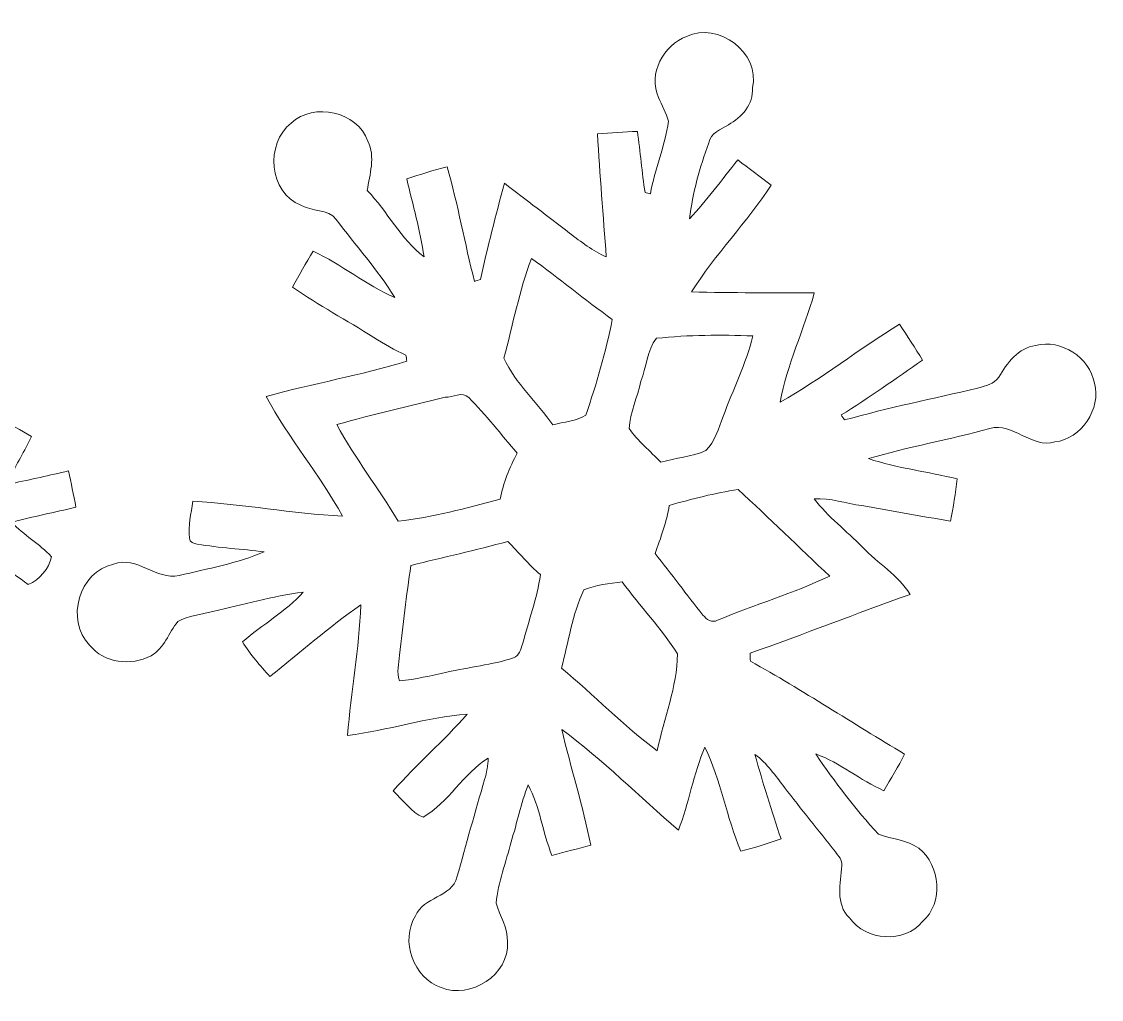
# Model space of a CAD drawing. Header units: centimetres. Extents: x -16.1 to 16.1, y -15.2 to 15.
# Drawn here: x -0.09 to 16.1, y -15.18 to -0.51 of the extents above; entities that cross this region are included whole.
import ezdxf

# ---------------------------------------------------------------- set-up
doc = ezdxf.new("R2010")
doc.units = ezdxf.units.CM
doc.header["$MEASUREMENT"] = 0
doc.layers.add('Layer 1', color=7, linetype='Continuous')

msp = doc.modelspace()

# ---------------------------------------------------------------- linework, layer by layer
at = {"layer": 'Layer 1', "color": 252, "lineweight": 9}
for points, knots in [([(9.88196, -0.73574), (10.35327, -0.51419), (10.99215, -0.97774), (10.86973, -1.50938), (10.86973, -1.50938), (10.88526, -1.74927), (10.70957, -1.95529), (10.50814, -2.06042), (10.50814, -2.06042), (10.39631, -2.13309), (10.24179, -2.17895), (10.21604, -2.33347), (10.21604, -2.33347), (10.07492, -2.69895), (9.9765, -3.08312), (9.92499, -3.47188), (9.92499, -3.47188), (10.1864, -3.19425), (10.41042, -2.88486), (10.64925, -2.58817), (10.64925, -2.58817), (10.81752, -2.71306), (10.98403, -2.84112), (11.15196, -2.96741), (11.15196, -2.96741), (10.78507, -3.52374), (10.31129, -4.00352), (9.95745, -4.56761), (9.95745, -4.56761), (10.57022, -4.58525), (11.18371, -4.57715), (11.79719, -4.58243), (11.79719, -4.58243), (11.64584, -5.13489), (11.3862, -5.65734), (11.28601, -6.2232), (11.28601, -6.2232), (11.90584, -5.86901), (12.46887, -5.42557), (13.07671, -5.05197), (13.07671, -5.05197), (13.18995, -5.2319), (13.31166, -5.40793), (13.42102, -5.59067), (13.42102, -5.59067), (13.01639, -5.8676), (12.61916, -6.15582), (12.20076, -6.41229), (12.20076, -6.41229), (12.21346, -6.43134), (12.23922, -6.46908), (12.25192, -6.48813), (12.25192, -6.48813), (12.90914, -6.30328), (13.57836, -6.1671), (14.24299, -6.01294), (14.24299, -6.01294), (14.35765, -5.97766), (14.49664, -5.95685), (14.56402, -5.84467), (14.56402, -5.84467), (14.68961, -5.63688), (14.85612, -5.40228), (15.11682, -5.3723), (15.11682, -5.3723), (15.50417, -5.27105), (15.92469, -5.55045), (15.99912, -5.93533), (15.99912, -5.93533), (16.10284, -6.32797), (15.80262, -6.76647), (15.40328, -6.81869), (15.40328, -6.81869), (15.05227, -6.91993), (14.78063, -6.51847), (14.42926, -6.61654), (14.42926, -6.61654), (13.82707, -6.78341), (13.209, -6.88924), (12.60999, -7.0681), (12.60999, -7.0681), (13.04249, -7.21415), (13.50004, -7.26177), (13.94172, -7.37255), (13.94172, -7.37255), (13.91279, -7.58457), (13.88104, -7.79659), (13.84012, -8.00719), (13.84012, -8.00719), (13.39668, -7.92923), (12.95324, -7.85056), (12.5098, -7.77295), (12.5098, -7.77295), (12.27061, -7.74014), (12.03707, -7.65547), (11.79295, -7.66959), (11.79295, -7.66959), (12.00391, -7.94087), (12.28049, -8.15113), (12.51862, -8.39737), (12.51862, -8.39737), (12.7518, -8.63725), (13.05237, -8.81752), (13.2344, -9.10398), (13.2344, -9.10398), (12.43077, -9.38691), (11.6402, -9.70512), (10.83551, -9.98557), (10.83551, -9.98557), (10.83622, -10.02544), (10.83728, -10.06565), (10.83869, -10.10588), (10.83869, -10.10588), (11.62574, -10.54226), (12.37539, -11.0418), (13.15079, -11.49794), (13.15079, -11.49794), (13.06013, -11.68773), (12.94795, -11.86624), (12.84141, -12.04757), (12.84141, -12.04757), (12.4851, -11.89235), (12.18489, -11.62847), (11.81835, -11.49723), (11.81835, -11.49723), (12.10481, -11.91704), (12.41102, -12.32838), (12.75921, -12.69985), (12.75921, -12.69985), (12.95712, -12.77993), (13.18784, -12.77958), (13.36564, -12.91223), (13.36564, -12.91223), (13.68666, -13.17046), (13.7424, -13.72855), (13.41996, -14.01007), (13.41996, -14.01007), (13.14409, -14.34168), (12.57365, -14.30182), (12.32318, -13.95468), (12.32318, -13.95468), (12.1101, -13.74478), (12.18877, -13.43716), (12.20994, -13.17187), (12.20994, -13.17187), (12.22475, -13.09003), (12.15384, -13.02723), (12.11504, -12.96585), (12.11504, -12.96585), (11.86139, -12.64235), (11.59857, -12.32626), (11.35092, -11.99818), (11.35092, -11.99818), (11.21299, -11.82602), (11.09057, -11.63482), (10.90748, -11.5057), (10.90748, -11.5057), (11.02354, -11.93186), (11.15936, -12.35272), (11.29836, -12.77182), (11.29836, -12.77182), (11.09869, -12.83955), (10.89831, -12.90446), (10.69334, -12.95421), (10.69334, -12.95421), (10.48132, -12.44585), (10.39384, -11.89164), (10.15642, -11.39458), (10.15642, -11.39458), (9.98109, -11.79604), (9.92006, -12.23525), (9.75813, -12.64165), (9.75813, -12.64165), (9.17746, -12.13435), (8.62783, -11.58896), (8.00835, -11.12858), (8.00835, -11.12858), (8.14841, -11.70855), (8.32762, -12.27934), (8.44403, -12.86495), (8.44403, -12.86495), (8.25071, -12.91787), (8.05598, -12.96408), (7.86301, -13.01735), (7.86301, -13.01735), (7.72049, -12.6734), (7.68344, -12.29098), (7.50494, -11.96149), (7.50494, -11.96149), (7.39769, -12.23772), (7.3416, -12.53052), (7.25059, -12.81239), (7.25059, -12.81239), (7.17474, -13.11966), (7.05444, -13.41846), (7.02587, -13.73632), (7.02587, -13.73632), (7.07772, -13.9314), (7.20472, -14.10497), (7.1952, -14.31628), (7.1952, -14.31628), (7.22236, -14.81193), (6.64522, -15.17776), (6.19896, -15.00032), (6.19896, -15.00032), (5.78409, -14.85709), (5.5823, -14.29758), (5.8169, -13.92258), (5.8169, -13.92258), (5.93472, -13.63789), (6.36053, -13.65235), (6.43849, -13.34226), (6.43849, -13.34226), (6.57537, -12.85508), (6.70907, -12.36613), (6.85195, -11.88035), (6.85195, -11.88035), (6.8837, -11.77593), (6.90733, -11.66868), (6.90627, -11.55932), (6.90627, -11.55932), (6.53021, -11.79145), (6.31361, -12.22501), (5.93155, -12.44515), (5.93155, -12.44515), (5.75587, -12.37459), (5.62604, -12.1848), (5.48141, -12.05145), (5.48141, -12.05145), (5.83136, -11.64858), (6.24305, -11.30426), (6.58913, -10.89822), (6.58913, -10.89822), (5.9827, -10.94655), (5.39991, -11.14481), (4.79666, -11.21925), (4.79666, -11.21925), (4.85134, -10.5652), (4.97023, -9.91713), (4.99669, -9.26097), (4.99669, -9.26097), (4.5215, -9.59223), (4.08476, -9.97428), (3.6332, -10.33623), (3.6332, -10.33623), (3.48398, -10.1729), (3.33828, -10.00497), (3.22186, -9.81624), (3.22186, -9.81624), (3.51467, -9.55589), (3.87097, -9.3668), (4.13062, -9.07047), (4.13062, -9.07047), (3.6713, -9.12832), (3.22786, -9.26661), (2.77525, -9.35904), (2.77525, -9.35904), (2.59992, -9.40243), (2.4133, -9.4236), (2.25278, -9.5118), (2.25278, -9.5118), (2.11097, -9.67584), (2.04958, -9.91643), (1.84991, -10.02438), (1.84991, -10.02438), (1.55181, -10.18136), (1.14436, -10.13797), (0.9274, -9.86423), (0.9274, -9.86423), (0.56298, -9.49309), (0.76829, -8.7565), (1.28758, -8.65172), (1.28758, -8.65172), (1.64812, -8.5166), (1.91941, -8.89584), (2.27148, -8.82282), (2.27148, -8.82282), (2.69975, -8.71629), (3.13861, -8.64043), (3.54713, -8.46652), (3.54713, -8.46652), (3.21269, -8.42312), (2.87508, -8.4076), (2.54277, -8.34904), (2.54277, -8.34904), (2.49303, -8.33704), (2.42353, -8.32576), (2.42494, -8.26084), (2.42494, -8.26084), (2.40201, -8.07599), (2.45175, -7.89042), (2.47644, -7.70769), (2.47644, -7.70769), (3.22751, -7.74508), (3.96834, -7.89677), (4.72011, -7.92888), (4.72011, -7.92888), (4.37862, -7.30693), (3.90943, -6.76224), (3.57605, -6.135), (3.57605, -6.135), (4.27491, -5.94168), (4.99351, -5.82068), (5.68707, -5.60725), (5.68707, -5.60725), (5.68319, -5.58432), (5.67543, -5.5381), (5.67155, -5.51517), (5.67155, -5.51517), (5.50292, -5.44144), (5.34347, -5.34937), (5.18895, -5.24988), (5.18895, -5.24988), (4.78573, -4.99518), (4.36522, -4.76834), (3.97152, -4.49882), (3.97152, -4.49882), (4.06677, -4.31326), (4.17719, -4.13581), (4.28161, -3.95554), (4.28161, -3.95554), (4.70706, -4.15662), (5.07465, -4.4653), (5.50716, -4.65192), (5.50716, -4.65192), (5.24892, -4.23706), (4.91978, -3.87087), (4.62663, -3.48141), (4.62663, -3.48141), (4.50174, -3.31878), (4.2615, -3.36429), (4.09605, -3.26727), (4.09605, -3.26727), (3.61098, -3.07712), (3.56406, -2.34617), (3.95035, -2.03572), (3.95035, -2.03572), (4.29678, -1.72211), (4.93883, -1.8611), (5.10358, -2.30489), (5.10358, -2.30489), (5.21647, -2.54619), (5.12827, -2.80266), (5.09335, -3.04855), (5.09335, -3.04855), (5.39709, -3.36182), (5.59359, -3.77668), (5.9446, -4.04268), (5.9446, -4.04268), (5.88851, -3.64721), (5.77562, -3.26233), (5.68602, -2.87357), (5.68602, -2.87357), (5.88498, -2.80654), (6.08501, -2.74199), (6.28962, -2.69401), (6.28962, -2.69401), (6.45472, -3.25881), (6.55456, -3.83983), (6.70131, -4.40957), (6.70131, -4.40957), (6.72389, -4.40286), (6.76869, -4.38946), (6.79092, -4.38275), (6.79092, -4.38275), (6.89357, -3.89733), (7.02269, -3.41826), (7.14969, -2.93884), (7.14969, -2.93884), (7.47601, -3.18719), (7.80127, -3.43661), (8.12689, -3.68602), (8.12689, -3.68602), (8.30186, -3.81549), (8.47331, -3.95836), (8.67722, -4.04197), (8.67722, -4.04197), (8.63383, -3.42637), (8.57738, -2.81184), (8.54493, -2.19553), (8.54493, -2.19553), (8.74389, -2.18283), (8.94427, -2.16484), (9.1443, -2.16202), (9.1443, -2.16202), (9.18628, -2.46717), (9.21203, -2.77444), (9.25895, -3.07924), (9.25895, -3.07924), (9.27906, -3.08418), (9.31998, -3.09371), (9.34044, -3.09864), (9.34044, -3.09864), (9.39971, -2.72752), (9.56022, -2.38109), (9.60926, -2.00821), (9.60926, -2.00821), (9.58068, -1.88156), (9.50484, -1.77114), (9.46215, -1.65014), (9.46215, -1.65014), (9.2967, -1.3023), (9.53906, -0.85815), (9.88196, -0.73574), (9.88196, -0.73574), (9.88196, -0.73574), (9.88196, -0.73574), (9.88196, -0.73574)], [0, 0, 0, 0, 0.00970874, 0.00970874, 0.00970874, 0.00970874, 0.01941748, 0.01941748, 0.01941748, 0.01941748, 0.02912621, 0.02912621, 0.02912621, 0.02912621, 0.03883495, 0.03883495, 0.03883495, 0.03883495, 0.04854369, 0.04854369, 0.04854369, 0.04854369, 0.05825243, 0.05825243, 0.05825243, 0.05825243, 0.06796117, 0.06796117, 0.06796117, 0.06796117, 0.0776699, 0.0776699, 0.0776699, 0.0776699, 0.08737864, 0.08737864, 0.08737864, 0.08737864, 0.09708738, 0.09708738, 0.09708738, 0.09708738, 0.10679612, 0.10679612, 0.10679612, 0.10679612, 0.11650485, 0.11650485, 0.11650485, 0.11650485, 0.12621359, 0.12621359, 0.12621359, 0.12621359, 0.13592233, 0.13592233, 0.13592233, 0.13592233, 0.14563107, 0.14563107, 0.14563107, 0.14563107, 0.15533981, 0.15533981, 0.15533981, 0.15533981, 0.16504854, 0.16504854, 0.16504854, 0.16504854, 0.17475728, 0.17475728, 0.17475728, 0.17475728, 0.18446602, 0.18446602, 0.18446602, 0.18446602, 0.19417476, 0.19417476, 0.19417476, 0.19417476, 0.2038835, 0.2038835, 0.2038835, 0.2038835, 0.21359223, 0.21359223, 0.21359223, 0.21359223, 0.22330097, 0.22330097, 0.22330097, 0.22330097, 0.23300971, 0.23300971, 0.23300971, 0.23300971, 0.24271845, 0.24271845, 0.24271845, 0.24271845, 0.25242718, 0.25242718, 0.25242718, 0.25242718, 0.26213592, 0.26213592, 0.26213592, 0.26213592, 0.27184466, 0.27184466, 0.27184466, 0.27184466, 0.2815534, 0.2815534, 0.2815534, 0.2815534, 0.29126214, 0.29126214, 0.29126214, 0.29126214, 0.30097087, 0.30097087, 0.30097087, 0.30097087, 0.31067961, 0.31067961, 0.31067961, 0.31067961, 0.32038835, 0.32038835, 0.32038835, 0.32038835, 0.33009709, 0.33009709, 0.33009709, 0.33009709, 0.33980583, 0.33980583, 0.33980583, 0.33980583, 0.34951456, 0.34951456, 0.34951456, 0.34951456, 0.3592233, 0.3592233, 0.3592233, 0.3592233, 0.36893204, 0.36893204, 0.36893204, 0.36893204, 0.37864078, 0.37864078, 0.37864078, 0.37864078, 0.38834951, 0.38834951, 0.38834951, 0.38834951, 0.39805825, 0.39805825, 0.39805825, 0.39805825, 0.40776699, 0.40776699, 0.40776699, 0.40776699, 0.41747573, 0.41747573, 0.41747573, 0.41747573, 0.42718447, 0.42718447, 0.42718447, 0.42718447, 0.4368932, 0.4368932, 0.4368932, 0.4368932, 0.44660194, 0.44660194, 0.44660194, 0.44660194, 0.45631068, 0.45631068, 0.45631068, 0.45631068, 0.46601942, 0.46601942, 0.46601942, 0.46601942, 0.47572816, 0.47572816, 0.47572816, 0.47572816, 0.48543689, 0.48543689, 0.48543689, 0.48543689, 0.49514563, 0.49514563, 0.49514563, 0.49514563, 0.50485437, 0.50485437, 0.50485437, 0.50485437, 0.51456311, 0.51456311, 0.51456311, 0.51456311, 0.52427184, 0.52427184, 0.52427184, 0.52427184, 0.53398058, 0.53398058, 0.53398058, 0.53398058, 0.54368932, 0.54368932, 0.54368932, 0.54368932, 0.55339806, 0.55339806, 0.55339806, 0.55339806, 0.5631068, 0.5631068, 0.5631068, 0.5631068, 0.57281553, 0.57281553, 0.57281553, 0.57281553, 0.58252427, 0.58252427, 0.58252427, 0.58252427, 0.59223301, 0.59223301, 0.59223301, 0.59223301, 0.60194175, 0.60194175, 0.60194175, 0.60194175, 0.61165049, 0.61165049, 0.61165049, 0.61165049, 0.62135922, 0.62135922, 0.62135922, 0.62135922, 0.63106796, 0.63106796, 0.63106796, 0.63106796, 0.6407767, 0.6407767, 0.6407767, 0.6407767, 0.65048544, 0.65048544, 0.65048544, 0.65048544, 0.66019417, 0.66019417, 0.66019417, 0.66019417, 0.66990291, 0.66990291, 0.66990291, 0.66990291, 0.67961165, 0.67961165, 0.67961165, 0.67961165, 0.68932039, 0.68932039, 0.68932039, 0.68932039, 0.69902913, 0.69902913, 0.69902913, 0.69902913, 0.70873786, 0.70873786, 0.70873786, 0.70873786, 0.7184466, 0.7184466, 0.7184466, 0.7184466, 0.72815534, 0.72815534, 0.72815534, 0.72815534, 0.73786408, 0.73786408, 0.73786408, 0.73786408, 0.74757282, 0.74757282, 0.74757282, 0.74757282, 0.75728155, 0.75728155, 0.75728155, 0.75728155, 0.76699029, 0.76699029, 0.76699029, 0.76699029, 0.77669903, 0.77669903, 0.77669903, 0.77669903, 0.78640777, 0.78640777, 0.78640777, 0.78640777, 0.7961165, 0.7961165, 0.7961165, 0.7961165, 0.80582524, 0.80582524, 0.80582524, 0.80582524, 0.81553398, 0.81553398, 0.81553398, 0.81553398, 0.82524272, 0.82524272, 0.82524272, 0.82524272, 0.83495146, 0.83495146, 0.83495146, 0.83495146, 0.84466019, 0.84466019, 0.84466019, 0.84466019, 0.85436893, 0.85436893, 0.85436893, 0.85436893, 0.86407767, 0.86407767, 0.86407767, 0.86407767, 0.87378641, 0.87378641, 0.87378641, 0.87378641, 0.88349515, 0.88349515, 0.88349515, 0.88349515, 0.89320388, 0.89320388, 0.89320388, 0.89320388, 0.90291262, 0.90291262, 0.90291262, 0.90291262, 0.91262136, 0.91262136, 0.91262136, 0.91262136, 0.9223301, 0.9223301, 0.9223301, 0.9223301, 0.93203883, 0.93203883, 0.93203883, 0.93203883, 0.94174757, 0.94174757, 0.94174757, 0.94174757, 0.95145631, 0.95145631, 0.95145631, 0.95145631, 0.96116505, 0.96116505, 0.96116505, 0.96116505, 0.97087379, 0.97087379, 0.97087379, 0.97087379, 0.98058252, 0.98058252, 0.98058252, 0.98058252, 1, 1, 1, 1]), ([(-3.68799, -1.31112), (-3.51619, -1.38802), (-3.3525, -1.48222), (-3.18987, -1.57711), (-3.18987, -1.57711), (-3.34157, -1.8865), (-3.52289, -2.17966), (-3.67283, -2.48975), (-3.67283, -2.48975), (-3.39942, -2.47105), (-3.1359, -2.38744), (-2.86426, -2.35322), (-2.86426, -2.35322), (-2.82545, -2.52326), (-2.78665, -2.69365), (-2.74573, -2.86334), (-2.74573, -2.86334), (-3.01489, -2.94589), (-3.29394, -2.9854), (-3.56523, -3.05666), (-3.56523, -3.05666), (-3.63473, -3.08312), (-3.73386, -3.09406), (-3.75432, -3.17943), (-3.75432, -3.17943), (-3.76561, -3.31737), (-3.71445, -3.45142), (-3.69329, -3.58654), (-3.69329, -3.58654), (-3.54794, -4.24905), (-3.43117, -4.91757), (-3.30135, -5.58326), (-3.30135, -5.58326), (-3.26925, -5.68662), (-3.27489, -5.82174), (-3.19411, -5.90711), (-3.19411, -5.90711), (-2.8953, -6.18051), (-2.54006, -6.38054), (-2.21797, -6.62395), (-2.21797, -6.62395), (-1.82744, -6.91958), (-1.4221, -7.1951), (-1.02276, -7.47909), (-1.02276, -7.47909), (-0.80298, -7.15735), (-0.61036, -6.81798), (-0.43468, -6.47049), (-0.43468, -6.47049), (-0.26534, -6.5481), (-0.10377, -6.6423), (0.05639, -6.7379), (0.05639, -6.7379), (-0.04803, -6.95168), (-0.16445, -7.15912), (-0.28439, -7.36443), (-0.28439, -7.36443), (-0.27275, -7.38348), (-0.24982, -7.42088), (-0.23818, -7.43993), (-0.23818, -7.43993), (0.04616, -7.38137), (0.32944, -7.31787), (0.61237, -7.2519), (0.61237, -7.2519), (0.65188, -7.43181), (0.68786, -7.61244), (0.72279, -7.79412), (0.72279, -7.79412), (0.40352, -7.87667), (0.07932, -7.93699), (-0.23994, -8.01919), (-0.23994, -8.01919), (-0.06144, -8.21533), (0.17669, -8.34621), (0.35801, -8.53848), (0.35801, -8.53848), (0.31956, -8.71488), (0.17845, -8.88879), (0.00947, -8.9544), (0.00947, -8.9544), (-0.28475, -8.75402), (-0.5578, -8.52401), (-0.84531, -8.31446), (-0.84531, -8.31446), (-1.48172, -8.83093), (-2.11002, -9.35727), (-2.75208, -9.86705), (-2.75208, -9.86705), (-2.92599, -10.02685), (-3.18529, -10.15667), (-3.18564, -10.42866), (-3.18564, -10.42866), (-3.36767, -11.33284), (-3.51584, -12.24371), (-3.7074, -13.14612), (-3.7074, -13.14612), (-3.39872, -13.26888), (-3.0851, -13.37825), (-2.77712, -13.50348), (-2.77712, -13.50348), (-2.83956, -13.67317), (-2.90059, -13.84356), (-2.96445, -14.01325), (-2.96445, -14.01325), (-3.21421, -13.94269), (-3.44916, -13.81498), (-3.71093, -13.79382), (-3.71093, -13.79382), (-3.59416, -14.08415), (-3.4668, -14.37026), (-3.36697, -14.66765), (-3.36697, -14.66765), (-3.53383, -14.74597), (-3.70175, -14.82252), (-3.87144, -14.89378), (-3.87144, -14.89378), (-4.00408, -14.57557), (-4.11521, -14.24714), (-4.28066, -13.94375), (-4.28066, -13.94375), (-4.41683, -14.17588), (-4.53326, -14.41859), (-4.66519, -14.65318), (-4.66519, -14.65318), (-4.83452, -14.5851), (-4.99609, -14.50008), (-5.15767, -14.41647), (-5.15767, -14.41647), (-5.0349, -14.12437), (-4.86169, -13.85414), (-4.77455, -13.54758), (-4.77455, -13.54758), (-5.32383, -13.31686), (-5.85546, -13.04734), (-6.40262, -12.81239), (-6.40262, -12.81239), (-6.53879, -12.7503), (-6.70036, -12.73125), (-6.83865, -12.79651), (-6.83865, -12.79651), (-7.39498, -13.01982), (-7.96013, -13.22126), (-8.5147, -13.4488), (-8.5147, -13.4488), (-8.78458, -13.55887), (-9.0675, -13.64001), (-9.32398, -13.78006), (-9.32398, -13.78006), (-9.27635, -14.02983), (-9.21638, -14.27642), (-9.15994, -14.52442), (-9.15994, -14.52442), (-9.14794, -14.58827), (-9.131, -14.66624), (-9.18533, -14.71668), (-9.18533, -14.71668), (-9.33173, -14.77736), (-9.49084, -14.79853), (-9.64394, -14.83628), (-9.64394, -14.83628), (-9.71767, -14.59533), (-9.77553, -14.35085), (-9.85173, -14.11132), (-9.85173, -14.11132), (-10.06728, -14.33145), (-10.23731, -14.58863), (-10.41441, -14.8391), (-10.41441, -14.8391), (-10.5767, -14.74103), (-10.73509, -14.63555), (-10.87973, -14.51278), (-10.87973, -14.51278), (-10.67724, -14.25419), (-10.48955, -13.98361), (-10.32304, -13.70068), (-10.32304, -13.70068), (-10.58552, -13.69575), (-10.84692, -13.71973), (-11.10939, -13.72326), (-11.10939, -13.72326), (-11.13373, -13.5497), (-11.15631, -13.37613), (-11.18171, -13.20362), (-11.18171, -13.20362), (-10.88502, -13.14471), (-10.57775, -13.14823), (-10.28494, -13.06533), (-10.28494, -13.06533), (-10.45321, -12.27652), (-10.60633, -11.48524), (-10.7746, -10.69678), (-10.7746, -10.69678), (-10.81729, -10.4717), (-11.03143, -10.33905), (-11.18806, -10.19618), (-11.18806, -10.19618), (-11.78108, -9.73088), (-12.336, -9.21369), (-12.959, -8.7886), (-12.959, -8.7886), (-13.17385, -9.03942), (-13.32484, -9.37456), (-13.60635, -9.55765), (-13.60635, -9.55765), (-13.73476, -9.45817), (-13.87482, -9.36433), (-13.96901, -9.22957), (-13.96901, -9.22957), (-13.89775, -8.98827), (-13.66491, -8.8334), (-13.55167, -8.61081), (-13.55167, -8.61081), (-13.86388, -8.60128), (-14.17609, -8.61362), (-14.48794, -8.62808), (-14.48794, -8.62808), (-14.48689, -8.45593), (-14.55039, -8.27813), (-14.49959, -8.10915), (-14.49959, -8.10915), (-14.19232, -8.03965), (-13.87517, -8.04319), (-13.56225, -8.02201), (-13.56225, -8.02201), (-13.5552, -7.99837), (-13.54144, -7.9511), (-13.53439, -7.92711), (-13.53439, -7.92711), (-13.72065, -7.76448), (-13.89739, -7.59127), (-14.05191, -7.3983), (-14.05191, -7.3983), (-13.9302, -7.26495), (-13.79791, -7.14148), (-13.65962, -7.02577), (-13.65962, -7.02577), (-13.47441, -7.20462), (-13.30085, -7.39548), (-13.11246, -7.57081), (-13.11246, -7.57081), (-13.06378, -7.61279), (-12.99534, -7.67558), (-12.93078, -7.62408), (-12.93078, -7.62408), (-12.34341, -7.17958), (-11.78002, -6.70439), (-11.1937, -6.25918), (-11.1937, -6.25918), (-11.0152, -6.12195), (-10.7993, -5.98542), (-10.75908, -5.74271), (-10.75908, -5.74271), (-10.47509, -4.87417), (-10.19886, -4.00281), (-9.93498, -3.12828), (-9.93498, -3.12828), (-10.21756, -3.00445), (-10.52272, -2.94413), (-10.806, -2.82383), (-10.806, -2.82383), (-10.7545, -2.65273), (-10.69911, -2.48305), (-10.64443, -2.31336), (-10.64443, -2.31336), (-10.39572, -2.36981), (-10.15618, -2.47317), (-9.899, -2.48834), (-9.899, -2.48834), (-10.01965, -2.20365), (-10.16571, -1.93024), (-10.29693, -1.65049), (-10.29693, -1.65049), (-10.14312, -1.56159), (-9.98861, -1.4741), (-9.83303, -1.38838), (-9.83303, -1.38838), (-9.63549, -1.64943), (-9.54094, -1.96764), (-9.38289, -2.25162), (-9.38289, -2.25162), (-9.35678, -2.25092), (-9.30422, -2.24986), (-9.27811, -2.24951), (-9.27811, -2.24951), (-9.19203, -2.01914), (-9.09608, -1.79266), (-8.99166, -1.57006), (-8.99166, -1.57006), (-8.82163, -1.63814), (-8.65158, -1.70799), (-8.48755, -1.79054), (-8.48755, -1.79054), (-8.63324, -2.14438), (-8.80258, -2.48834), (-8.93098, -2.84994), (-8.93098, -2.84994), (-8.34254, -3.1632), (-7.74282, -3.45671), (-7.14945, -3.76116), (-7.14945, -3.76116), (-7.04468, -3.82501), (-6.93602, -3.73788), (-6.83971, -3.70048), (-6.83971, -3.70048), (-6.09817, -3.33606), (-5.34358, -2.99846), (-4.60628, -2.62486), (-4.60628, -2.62486), (-4.69413, -2.26856), (-4.8444, -1.93166), (-4.94882, -1.58099), (-4.94882, -1.58099), (-4.76996, -1.52455), (-4.59005, -1.47128), (-4.40872, -1.4226), (-4.40872, -1.4226), (-4.33217, -1.65014), (-4.25985, -1.88015), (-4.17624, -2.10557), (-4.17624, -2.10557), (-3.96175, -1.87627), (-3.83581, -1.58382), (-3.68799, -1.31112), (-3.68799, -1.31112), (-3.68799, -1.31112), (-3.68799, -1.31112), (-3.68799, -1.31112)], [0, 0, 0, 0, 0.01204819, 0.01204819, 0.01204819, 0.01204819, 0.02409639, 0.02409639, 0.02409639, 0.02409639, 0.03614458, 0.03614458, 0.03614458, 0.03614458, 0.04819277, 0.04819277, 0.04819277, 0.04819277, 0.06024096, 0.06024096, 0.06024096, 0.06024096, 0.07228916, 0.07228916, 0.07228916, 0.07228916, 0.08433735, 0.08433735, 0.08433735, 0.08433735, 0.09638554, 0.09638554, 0.09638554, 0.09638554, 0.10843373, 0.10843373, 0.10843373, 0.10843373, 0.12048193, 0.12048193, 0.12048193, 0.12048193, 0.13253012, 0.13253012, 0.13253012, 0.13253012, 0.14457831, 0.14457831, 0.14457831, 0.14457831, 0.15662651, 0.15662651, 0.15662651, 0.15662651, 0.1686747, 0.1686747, 0.1686747, 0.1686747, 0.18072289, 0.18072289, 0.18072289, 0.18072289, 0.19277108, 0.19277108, 0.19277108, 0.19277108, 0.20481928, 0.20481928, 0.20481928, 0.20481928, 0.21686747, 0.21686747, 0.21686747, 0.21686747, 0.22891566, 0.22891566, 0.22891566, 0.22891566, 0.24096386, 0.24096386, 0.24096386, 0.24096386, 0.25301205, 0.25301205, 0.25301205, 0.25301205, 0.26506024, 0.26506024, 0.26506024, 0.26506024, 0.27710843, 0.27710843, 0.27710843, 0.27710843, 0.28915663, 0.28915663, 0.28915663, 0.28915663, 0.30120482, 0.30120482, 0.30120482, 0.30120482, 0.31325301, 0.31325301, 0.31325301, 0.31325301, 0.3253012, 0.3253012, 0.3253012, 0.3253012, 0.3373494, 0.3373494, 0.3373494, 0.3373494, 0.34939759, 0.34939759, 0.34939759, 0.34939759, 0.36144578, 0.36144578, 0.36144578, 0.36144578, 0.37349398, 0.37349398, 0.37349398, 0.37349398, 0.38554217, 0.38554217, 0.38554217, 0.38554217, 0.39759036, 0.39759036, 0.39759036, 0.39759036, 0.40963855, 0.40963855, 0.40963855, 0.40963855, 0.42168675, 0.42168675, 0.42168675, 0.42168675, 0.43373494, 0.43373494, 0.43373494, 0.43373494, 0.44578313, 0.44578313, 0.44578313, 0.44578313, 0.45783133, 0.45783133, 0.45783133, 0.45783133, 0.46987952, 0.46987952, 0.46987952, 0.46987952, 0.48192771, 0.48192771, 0.48192771, 0.48192771, 0.4939759, 0.4939759, 0.4939759, 0.4939759, 0.5060241, 0.5060241, 0.5060241, 0.5060241, 0.51807229, 0.51807229, 0.51807229, 0.51807229, 0.53012048, 0.53012048, 0.53012048, 0.53012048, 0.54216867, 0.54216867, 0.54216867, 0.54216867, 0.55421687, 0.55421687, 0.55421687, 0.55421687, 0.56626506, 0.56626506, 0.56626506, 0.56626506, 0.57831325, 0.57831325, 0.57831325, 0.57831325, 0.59036145, 0.59036145, 0.59036145, 0.59036145, 0.60240964, 0.60240964, 0.60240964, 0.60240964, 0.61445783, 0.61445783, 0.61445783, 0.61445783, 0.62650602, 0.62650602, 0.62650602, 0.62650602, 0.63855422, 0.63855422, 0.63855422, 0.63855422, 0.65060241, 0.65060241, 0.65060241, 0.65060241, 0.6626506, 0.6626506, 0.6626506, 0.6626506, 0.6746988, 0.6746988, 0.6746988, 0.6746988, 0.68674699, 0.68674699, 0.68674699, 0.68674699, 0.69879518, 0.69879518, 0.69879518, 0.69879518, 0.71084337, 0.71084337, 0.71084337, 0.71084337, 0.72289157, 0.72289157, 0.72289157, 0.72289157, 0.73493976, 0.73493976, 0.73493976, 0.73493976, 0.74698795, 0.74698795, 0.74698795, 0.74698795, 0.75903614, 0.75903614, 0.75903614, 0.75903614, 0.77108434, 0.77108434, 0.77108434, 0.77108434, 0.78313253, 0.78313253, 0.78313253, 0.78313253, 0.79518072, 0.79518072, 0.79518072, 0.79518072, 0.80722892, 0.80722892, 0.80722892, 0.80722892, 0.81927711, 0.81927711, 0.81927711, 0.81927711, 0.8313253, 0.8313253, 0.8313253, 0.8313253, 0.84337349, 0.84337349, 0.84337349, 0.84337349, 0.85542169, 0.85542169, 0.85542169, 0.85542169, 0.86746988, 0.86746988, 0.86746988, 0.86746988, 0.87951807, 0.87951807, 0.87951807, 0.87951807, 0.89156627, 0.89156627, 0.89156627, 0.89156627, 0.90361446, 0.90361446, 0.90361446, 0.90361446, 0.91566265, 0.91566265, 0.91566265, 0.91566265, 0.92771084, 0.92771084, 0.92771084, 0.92771084, 0.93975904, 0.93975904, 0.93975904, 0.93975904, 0.95180723, 0.95180723, 0.95180723, 0.95180723, 0.96385542, 0.96385542, 0.96385542, 0.96385542, 0.97590361, 0.97590361, 0.97590361, 0.97590361, 1, 1, 1, 1]), ([(7.14193, -5.56315), (7.31867, -5.93992), (7.64005, -6.22531), (7.87782, -6.56363), (7.87782, -6.56363), (8.03763, -6.51247), (8.22919, -6.50859), (8.36889, -6.41864), (8.36889, -6.41864), (8.52976, -5.94909), (8.67228, -5.46825), (8.76753, -4.97967), (8.76753, -4.97967), (8.35478, -4.68756), (7.96672, -4.36124), (7.55609, -4.06596), (7.55609, -4.06596), (7.37053, -4.54963), (7.27493, -5.06467), (7.14193, -5.56315), (7.14193, -5.56315), (7.14193, -5.56315), (7.14193, -5.56315), (7.14193, -5.56315)], [0, 0, 0, 0, 0.14285714, 0.14285714, 0.14285714, 0.14285714, 0.28571429, 0.28571429, 0.28571429, 0.28571429, 0.42857143, 0.42857143, 0.42857143, 0.42857143, 0.57142857, 0.57142857, 0.57142857, 0.57142857, 0.71428571, 0.71428571, 0.71428571, 0.71428571, 1, 1, 1, 1]), ([(9.43252, -5.26364), (9.28223, -5.44144), (9.28047, -5.70003), (9.1958, -5.90817), (9.1958, -5.90817), (9.14289, -6.14417), (9.03529, -6.37172), (9.01871, -6.61443), (9.01871, -6.61443), (9.14924, -6.80599), (9.33586, -6.95415), (9.49531, -7.12207), (9.49531, -7.12207), (9.71509, -7.05328), (9.95851, -7.04517), (10.16806, -6.94533), (10.16806, -6.94533), (10.31658, -6.81657), (10.35468, -6.60914), (10.43017, -6.43592), (10.43017, -6.43592), (10.57799, -6.03305), (10.7706, -5.64464), (10.87749, -5.22801), (10.87749, -5.22801), (10.3956, -5.20896), (9.91229, -5.21285), (9.43252, -5.26364), (9.43252, -5.26364), (9.43252, -5.26364), (9.43252, -5.26364), (9.43252, -5.26364)], [0, 0, 0, 0, 0.11111111, 0.11111111, 0.11111111, 0.11111111, 0.22222222, 0.22222222, 0.22222222, 0.22222222, 0.33333333, 0.33333333, 0.33333333, 0.33333333, 0.44444444, 0.44444444, 0.44444444, 0.44444444, 0.55555556, 0.55555556, 0.55555556, 0.55555556, 0.66666667, 0.66666667, 0.66666667, 0.66666667, 0.77777778, 0.77777778, 0.77777778, 0.77777778, 1, 1, 1, 1]), ([(6.26316, -6.14806), (5.71847, -6.27894), (5.17343, -6.4077), (4.63403, -6.55728), (4.63403, -6.55728), (4.90567, -7.06104), (5.26727, -7.51084), (5.55372, -8.00684), (5.55372, -8.00684), (6.07478, -7.95322), (6.57925, -7.80717), (7.08478, -7.67735), (7.08478, -7.67735), (7.13629, -7.43499), (7.22201, -7.2018), (7.34196, -6.9852), (7.34196, -6.9852), (7.09995, -6.7065), (6.87347, -6.41405), (6.61417, -6.15158), (6.61417, -6.15158), (6.51963, -6.05633), (6.36864, -6.14841), (6.26316, -6.14806), (6.26316, -6.14806), (6.26316, -6.14806), (6.26316, -6.14806), (6.26316, -6.14806)], [0, 0, 0, 0, 0.125, 0.125, 0.125, 0.125, 0.25, 0.25, 0.25, 0.25, 0.375, 0.375, 0.375, 0.375, 0.5, 0.5, 0.5, 0.5, 0.625, 0.625, 0.625, 0.625, 0.75, 0.75, 0.75, 0.75, 1, 1, 1, 1]), ([(9.62266, -7.76942), (9.58104, -8.01814), (9.49214, -8.25414), (9.41206, -8.49226), (9.41206, -8.49226), (9.65406, -8.79636), (9.88266, -9.11139), (10.12714, -9.41372), (10.12714, -9.41372), (10.17899, -9.48004), (10.2619, -9.53613), (10.34692, -9.49133), (10.34692, -9.49133), (10.90325, -9.26097), (11.48074, -9.08281), (12.02861, -8.83164), (12.02861, -8.83164), (11.57176, -8.39666), (11.11562, -7.95992), (10.65419, -7.52918), (10.65419, -7.52918), (10.30494, -7.58457), (9.96204, -7.67205), (9.62266, -7.76942), (9.62266, -7.76942), (9.62266, -7.76942), (9.62266, -7.76942), (9.62266, -7.76942)], [0, 0, 0, 0, 0.125, 0.125, 0.125, 0.125, 0.25, 0.25, 0.25, 0.25, 0.375, 0.375, 0.375, 0.375, 0.5, 0.5, 0.5, 0.5, 0.625, 0.625, 0.625, 0.625, 0.75, 0.75, 0.75, 0.75, 1, 1, 1, 1]), ([(5.74775, -8.66971), (5.67579, -9.11668), (5.63381, -9.56718), (5.57595, -10.01591), (5.57595, -10.01591), (5.56501, -10.14079), (5.53291, -10.27485), (5.57383, -10.39867), (5.57383, -10.39867), (5.81584, -10.38597), (6.05044, -10.31648), (6.28821, -10.27203), (6.28821, -10.27203), (6.62017, -10.19406), (6.96237, -10.15984), (7.28833, -10.05755), (7.28833, -10.05755), (7.37406, -10.02649), (7.39487, -9.9242), (7.42309, -9.84834), (7.42309, -9.84834), (7.50917, -9.50085), (7.64217, -9.16431), (7.68944, -8.808), (7.68944, -8.808), (7.51199, -8.65701), (7.36242, -8.47709), (7.2019, -8.30952), (7.2019, -8.30952), (6.71966, -8.44041), (6.23247, -8.54906), (5.74775, -8.66971), (5.74775, -8.66971), (5.74775, -8.66971), (5.74775, -8.66971), (5.74775, -8.66971)], [0, 0, 0, 0, 0.1, 0.1, 0.1, 0.1, 0.2, 0.2, 0.2, 0.2, 0.3, 0.3, 0.3, 0.3, 0.4, 0.4, 0.4, 0.4, 0.5, 0.5, 0.5, 0.5, 0.6, 0.6, 0.6, 0.6, 0.7, 0.7, 0.7, 0.7, 0.8, 0.8, 0.8, 0.8, 1, 1, 1, 1]), ([(8.33996, -9.03484), (8.16746, -9.40419), (8.11172, -9.81977), (8.00377, -10.21136), (8.00377, -10.21136), (8.49377, -10.61141), (8.93087, -11.07355), (9.44239, -11.44785), (9.44239, -11.44785), (9.54188, -10.96525), (9.73979, -10.49288), (9.74578, -9.99651), (9.74578, -9.99651), (9.50519, -9.61233), (9.18063, -9.28354), (8.91676, -8.91454), (8.91676, -8.91454), (8.72308, -8.9417), (8.5227, -8.9604), (8.33996, -9.03484)], [0, 0, 0, 0, 0.16666667, 0.16666667, 0.16666667, 0.16666667, 0.33333333, 0.33333333, 0.33333333, 0.33333333, 0.5, 0.5, 0.5, 0.5, 0.66666667, 0.66666667, 0.66666667, 0.66666667, 1, 1, 1, 1])]:
    msp.add_open_spline(points, degree=3, knots=knots, dxfattribs=at)

doc.saveas('drawing.dxf')
